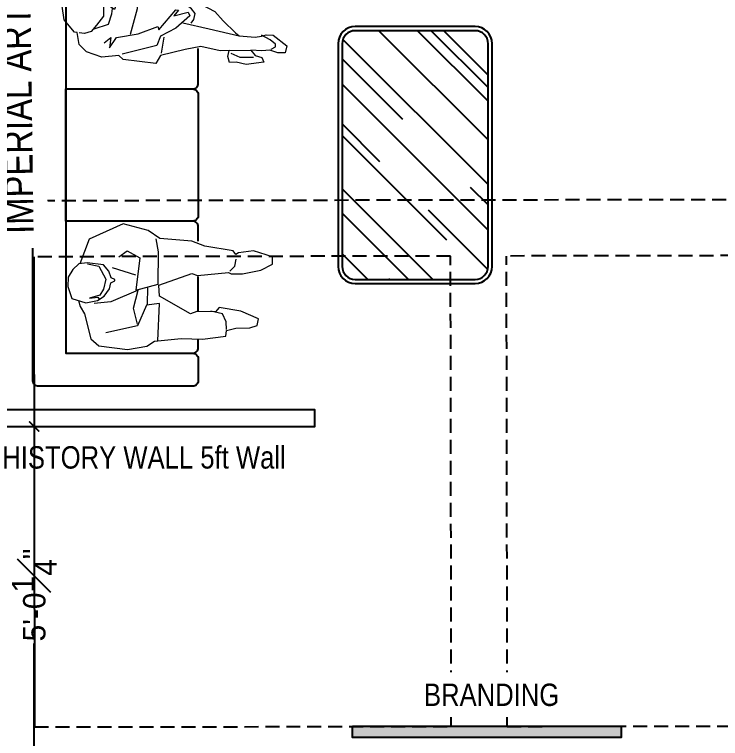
# Model space of a CAD drawing. Header units: inches. Extents: x -137722 to 81594, y -22256 to -1207.
# Drawn here: x -65981 to -65854.8, y -7632.3 to -7502.9 of the extents above; entities that cross this region are included whole.
import ezdxf

# ---------------------------------------------------------------- set-up
doc = ezdxf.new("R2010")
doc.units = ezdxf.units.IN
doc.header["$LTSCALE"] = 0.05
doc.header["$MEASUREMENT"] = 0
doc.header["$PDMODE"] = 3
doc.header["$PDSIZE"] = -4
doc.linetypes.add('A2-XREF-115_FURN$0$HIDDEN', pattern=[0.375, 0.25, -0.125])
doc.linetypes.add('DASHED2', pattern=[0.375, 0.25, -0.125])
doc.layers.get('Defpoints').update_dxf_attribs({"linetype": 'DASHED2'})
for name, color, linetype in [('00 floor', 7, 'Continuous'), ('beam', 7, 'Continuous'), ('Civil Dimension - Text', 7, 'Continuous'), ('text', 176, 'Continuous')]:
    doc.layers.add(name, color=color, linetype=linetype)
doc.layers.add('A-FURNITURE', color=230, linetype='Continuous', lineweight=13, transparency=0.1)
doc.layers.add('A-PEOPLE', color=12, linetype='Continuous', lineweight=20)
doc.styles.add('4MMOF3-8', font='ARIALN.TTF', dxfattribs={"height": 5.12})
doc.styles.add('9-128OF1-4', font='stylu.ttf')
doc.dimstyles.new('DIM 1-4', dxfattribs={"dimtxt": 3.0792, "dimasz": 1.82, "dimexe": 1.82, "dimexo": 0, "dimgap": 0.09, "dimtad": 0, "dimzin": 0, "dimdsep": 46, "dimlunit": 4, "dimtxsty": '9-128OF1-4', "dimblk": 'ARCHTICK', "dimcen": 1.8125, "dimdle": 1.82, "dimclrd": 8, "dimclre": 8, "dimadec": 0, "dimazin": 0, "dimtfac": 1, "dimtofl": 0, "dimtmove": 0, "dimatfit": 3, "dimldrblk": 'OPEN90', "dimfxl": 1, "dimtolj": 1, "dimtzin": 0, "dimlwd": -1, "dimarcsym": 0})

# ---------------------------------------------------------------- blocks, each defined once
blk = doc.blocks.new('A$C9f012d1b')
at = {"layer": 'A-PEOPLE', "color": 1, "lineweight": 0}
blk.add_lwpolyline([(736, 178.3), (755, 203.6), (786.5, 212), (794.9, 233), (715, 243.5), (668.7, 233), (639.3, 235.1), (630.9, 207.8), (637.2, 180.4), (597.2, 182.6), (508.9, 161.5), (437.4, 176.3), (326, 203.6), (305, 239.4), (155.7, 220.5), (136.7, 203.7), (58.9, 210), (-10.5, 186.9), (-44.1, 153.2), (-52.5, 98.6), (-65.2, 96.5), (-111.4, 41.8), (-119.8, -21.3), (-77.8, -82.3), (0, -99.1), (14.7, -115.9), (39.9, -183.2), (227.1, -231.6), (378.5, -120.2), (370.1, -103.4), (473.1, -63.4), (471, -50.8), (572, 3.8), (609.8, 45.9), (666.6, 100.5), (683.4, 113.2), (754.9, 119.4), (784.4, 115.2), (805.4, 108.9), (837, 111), (900, 159.4), (891.6, 190.9), (858, 190.9), (822.2, 178.3), (786.5, 182.5)], close=True, dxfattribs=at)
for points in [[(69.4, 144.8), (101, 121.7), (94.7, 167.9), (126.2, 121.7), (225, 104.8), (313.3, 71.2), (317.6, 85.9), (395.3, -4.6), (408, -2.5), (386.9, 22.8), (452.1, 6), (458.4, 22.8), (395.4, 79.6), (326, 115.3), (309.2, 157.4), (151.5, 197.4)], [(645.6, 193.1), (685.6, 209.9), (748.7, 209.9)], [(330.2, 193.1), (342.8, 119.5)], [(637.2, 180.4), (736, 178.3)], [(828.6, 174.1), (847.5, 163.6), (847.5, 151), (824.3, 132.1), (784.4, 111)], [(4.2, -107.5), (65.2, -120.1), (115.7, -90.7), (128.3, -40.3), (117.8, -6.6), (79.9, -29.7), (67.3, -19.2), (67.3, 24.9), (35.8, 64.9), (10.5, 94.3), (-18.9, 102.8), (-44.1, 100.7)], [(189.3, 106.9), (220.8, -10.8), (229.2, -90.7), (185, -109.7), (132.5, -109.6), (204, -145.4), (281.8, -122.3), (338.6, -67.6), (355.4, -90.8)], [(426.9, 54.3), (546.8, 81.6), (683.4, 113.2)], [(25.3, 81.7), (90.4, 60.7), (105.2, 14.4), (107.3, -10.8)], [(464.7, 56.4), (477.4, 39.6), (483.7, 12.3), (466.8, -8.8), (450, -21.4), (477.3, -25.6), (481.6, -34), (437.4, -44.5), (368, -90.8)], [(344.9, -73.9), (380.6, -23.5)], [(229.2, -90.7), (279.7, -118.1)]]:
    blk.add_lwpolyline(points, dxfattribs=at)
blk = doc.blocks.new('A$C7cb9e3b1')
at = {"layer": 'A-FURNITURE', "color": 1, "lineweight": 0}
blk.add_lwpolyline([(256.5, -270.3), (254.4, -270.3)], dxfattribs=at)
at = {"layer": 'A-PEOPLE', "color": 1, "lineweight": 0}
for points in [[(-45, -365.8), (-71.6, -358.5), (-105.2, -339.6), (-218.7, -310.1), (-250.3, -274.4), (-267.1, -144), (-252.3, -55.7), (-229.2, -22), (-216.6, 99.9), (-220.8, 196.7), (-206, 301.8), (-180.8, 306), (-170.3, 348), (-168.1, 411.1), (-157.6, 444.8), (-128.2, 451.1), (-92.5, 371.2), (-75.7, 272.3), (-96.7, 255.5), (-94.6, 171.4), (-105.1, 142), (-25.2, 1.1), (25.2, -1.1), (77.8, 148.2), (69.4, 173.5), (82.1, 314.4), (75.8, 327), (75.8, 377.4), (92.6, 461.5), (120, 514.1), (153.6, 514.1), (180.9, 427.9), (172.5, 360.6), (164.1, 348), (180.9, 335.4), (201.9, 207.1), (225, 148.2), (237.6, 3.1), (273.4, -49.5), (302.8, -163), (233.4, -318.6), (121.9, -360.7)], [(88.4, 320.7), (111.5, 343.8), (143.1, 350.1)], [(-176.6, 306), (-140.8, 303.9), (-105.1, 287.1), (-92.5, 234.5)], [(-227.6, -6), (-58.9, 1.1), (-65.2, -57.8), (-159.8, -97.8), (-191.4, -242.8)], [(153.5, -184), (180.8, -146.2), (149.3, -87.3), (2.1, -106.2), (29.4, -5.3), (176.6, -3.2), (235.5, -13.7)], [(-64.8, -53.9), (17, -51)], [(-151.4, -97.8), (-79.9, -116.7), (2.1, -95.7), (-50.5, -219.7), (-58.9, -295.4)], [(105.1, -213.5), (71.5, -108.3)], [(121.9, -324.9), (111.4, -274.4), (52.5, -242.9), (6.3, -253.4), (-21.1, -270.2), (-33.7, -316.5), (-29.5, -278.6), (-37.9, -272.3)]]:
    blk.add_lwpolyline(points, dxfattribs=at)
blk.add_lwpolyline([(117.7, -253.4), (126.1, -327), (121.9, -364.9), (96.7, -392.2), (60.9, -413.2), (18.8, -415.3), (-35.8, -396.4), (-54.7, -333.3), (-44.2, -280.7), (-25.3, -249.2), (8.4, -226.1), (35.7, -219.7), (44.1, -200.8), (50.4, -200.8), (58.8, -217.7), (88.3, -228.2)], close=True, dxfattribs=at)
blk = doc.blocks.new('A$C63D16C82')
at = {"color": 11}
blk.add_lwpolyline([(-25, 750), (-725, 750, 0.414214), (-750, 725), (-750, 625, 0.414214), (-725, 600), (-150, 600), (-150, -1200), (-725, -1200, 0.414214), (-750, -1225), (-750, -1325, 0.414214), (-725, -1350), (-25, -1350, 0.414214), (0, -1325), (0, 725, 0.414214)], format="xyb", close=True, dxfattribs=at)
at = {"color": 6}
for points in [[(-750, 403.4), (-750, 575, -0.414214), (-725, 600), (-150, 600), (-150, 0), (-725, 0, -0.414214), (-750, 25), (-750, 183.7)], [(-750, -691.4), (-750, -625, -0.414214), (-725, -600), (-150, -600), (-150, -1200), (-725, -1200, -0.414214), (-750, -1175), (-750, -1136.3)]]:
    blk.add_lwpolyline(points, format="xyb", dxfattribs=at)
blk.add_lwpolyline([(-725, -600), (-150, -600), (-150, 0), (-725, 0, 0.414214), (-750, -25), (-750, -575, 0.414214)], format="xyb", close=True, dxfattribs=at)
blk.add_lwpolyline([(-750, -1011.3), (-750, -851.2)], dxfattribs=at)
at = {"color": 161, "lineweight": -3}
for name, p, rotation in [('A$C9f012d1b', (-253.3, 355.1), 180.0000000000001), ('A$C7cb9e3b1', (-573.3, -915.9), 90.00000000000001)]:
    blk.add_blockref(name, p, dxfattribs=dict(at, rotation=rotation))
blk = doc.blocks.new('_ArchTick')
at = {"color": 0, "const_width": 0.15}
blk.add_lwpolyline([(-0.5, -0.5), (0.5, 0.5)], dxfattribs=at)
blk = doc.blocks.new('*D153')
at = {"layer": 'Civil Dimension - Text', "color": 8, "ltscale": 50, "transparency": 16777216}
for p, q in [((-65977.46, -7574.71), (-65977.46, -7597.97)), ((-65977.46, -7638.6), (-65977.46, -7615.33))]:
    blk.add_line(p, q, dxfattribs=at)
at = {"layer": 'Civil Dimension - Text', "color": 8, "lineweight": -2, "ltscale": 50, "transparency": 16777216}
for p, q in [((-65987.28, -7576.53), (-65975.64, -7576.53)), ((-65988.78, -7636.78), (-65975.64, -7636.78))]:
    blk.add_line(p, q, dxfattribs=at)
at = {"layer": 'Defpoints', "color": 0, "ltscale": 50, "transparency": 16777216}
for p in [(-65987.28, -7576.53), (-65977.46, -7576.53), (-65988.78, -7636.78)]:
    blk.add_point(p, dxfattribs=at)
at = {"layer": 'Civil Dimension - Text', "color": 8, "ltscale": 50, "transparency": 16777216, "xscale": 1.82, "yscale": 1.82, "zscale": 1.82}
for p, rotation in [((-65977.46, -7576.53), 90), ((-65977.46, -7636.78), 270)]:
    blk.add_blockref('_ArchTick', p, dxfattribs=dict(at, rotation=rotation))
at = {"layer": 'Civil Dimension - Text', "color": 0, "ltscale": 50, "transparency": 16777216, "insert": (-65977.46, -7606.65), "char_height": 4, "attachment_point": 5, "rotation": 90, "style": '9-128OF1-4'}
blk.add_mtext('\\A1;5\'-0{\\H1x;\\S1#4;}"', dxfattribs=at)
blk = doc.blocks.new('_Open90')
at = {"color": 0, "linetype": 'ByBlock', "lineweight": -2}
for p, q in [((0, 0), (-1, 0)), ((-0.5, 0.5), (0, 0)), ((0, 0), (-0.5, -0.5))]:
    blk.add_line(p, q, dxfattribs=at)

msp = doc.modelspace()

# ---------------------------------------------------------------- hatches: boundary and pattern name
at = {"lineweight": -3}
h = msp.add_hatch(dxfattribs=at)
h.set_pattern_fill('AR-RROOF', color=8, scale=12.24812, angle=225)
h.set_pattern_definition([(315, (-65701.141, -7537.981), (27.7143, -10.3929), [183.7218, -24.4962, 61.2406, -12.248]), (315, (-65685.292, -7545.17), (2.858, 20.1795), [36.7444, -4.042, 73.4887, -9.186]), (315, (-65689.449, -7534.95), (50.83848, -39.2331), [97.985, -17.1474, 48.9925, -12.2481])])
h.paths.add_polyline_path([(-65922.4362, -7508.0862), (-65922.4362, -7547.8926, 0.41421356), (-65920.1091, -7550.2197), (-65898.6749, -7550.2197, 0.41421356), (-65896.3477, -7547.8926), (-65896.3477, -7508.0862, 0.41421356), (-65898.6749, -7505.7591), (-65920.1091, -7505.7591, 0.41421356)])
at = {"layer": '00 floor', "true_color": 0xb3691e}
h = msp.add_hatch(color=32, dxfattribs=at)
h.dxf.hatch_style = 1
h.paths.add_polyline_path([(-65920.5928, -7630.1152), (-65920.5928, -7632.1152), (-65872.5928, -7632.1152), (-65872.5928, -7630.1152)])

# ---------------------------------------------------------------- linework, layer by layer
at = {"color": 6, "ltscale": 40}
msp.add_lwpolyline([(-65923.1711, -7508.0862), (-65923.1711, -7547.8926, 0.41421356), (-65920.1091, -7550.9546), (-65898.6749, -7550.9546, 0.41421356), (-65895.6129, -7547.8926), (-65895.6129, -7508.0862, 0.41421356), (-65898.6749, -7505.0242), (-65920.1091, -7505.0242, 0.41421356)], format="xyb", close=True, dxfattribs=at)
at = {"color": 1, "ltscale": 40}
msp.add_lwpolyline([(-65922.4362, -7508.0862), (-65922.4362, -7547.8926, 0.41421356), (-65920.1091, -7550.2197), (-65898.6749, -7550.2197, 0.41421356), (-65896.3477, -7547.8926), (-65896.3477, -7508.0862, 0.41421356), (-65898.6749, -7505.7591), (-65920.1091, -7505.7591, 0.41421356)], format="xyb", close=True, dxfattribs=at)
at = {"layer": '00 floor'}
for points in [[(-65987.2831, -7576.5255), (-65927.2831, -7576.5255), (-65927.2831, -7573.5255), (-65987.2831, -7573.5255)], [(-65920.5928, -7630.1152), (-65872.5928, -7630.1152), (-65872.5928, -7632.1152), (-65920.5928, -7632.1152)]]:
    msp.add_lwpolyline(points, close=True, dxfattribs=at)
at = {"layer": 'beam', "color": 253, "ltscale": 15}
msp.add_line((-65977.6581, -7465.5255), (-65977.5444, -7536.1765), dxfattribs=at)
at = {"layer": 'beam', "color": 9, "linetype": 'A2-XREF-115_FURN$0$HIDDEN', "ltscale": 200, "true_color": 0xc7c8ca}
for p, q in [((-65786.2831, -7535.8687), (-65977.5444, -7536.1765)), ((-65903.0547, -7546.0566), (-65977.5283, -7546.1765)), ((-65902.9194, -7630.1487), (-65903.0547, -7546.0566)), ((-65818.5811, -7545.9207), (-65893.0547, -7546.0405)), ((-65892.9194, -7630.1377), (-65893.0547, -7546.0405)), ((-65977.4055, -7630.231), (-65902.9194, -7630.1487)), ((-65892.9194, -7630.1377), (-65818.4457, -7630.0554))]:
    msp.add_line(p, q, dxfattribs=at)
at = {"layer": 'beam', "color": 9, "ltscale": 15, "true_color": 0xc7c8ca}
msp.add_line((-65977.5283, -7546.1765), (-65977.3931, -7630.231), dxfattribs=at)

# ---------------------------------------------------------------- block references
at = {"xscale": -0.03937, "yscale": 0.03937, "zscale": 0.03937}
msp.add_blockref('A$C63D16C82', (-65977.6961, -7516.1784), dxfattribs=at)

# ---------------------------------------------------------------- texts
at = {"layer": 'text', "ltscale": 50, "insert": (-65975.2154, -7700.4439), "char_height": 5.12, "width": 66.281096, "attachment_point": 4, "rotation": 90, "style": '4MMOF3-8', "bg_fill": 2}
msp.add_mtext('\\pi6.65171;TERRAZZO STONE \\P\\pi27.33078;ART', dxfattribs=at)

# ---------------------------------------------------------------- next in the draw order: texts
at = {"layer": 'text', "ltscale": 50, "insert": (-65980.1332, -7542.094), "char_height": 5.12, "width": 66.281096, "attachment_point": 4, "rotation": 90.748841, "style": '4MMOF3-8', "bg_fill": 2}
msp.add_mtext('IMPERIAL ART', dxfattribs=at)
at = {"layer": 'text', "ltscale": 50, "char_height": 4, "width": 101.801618, "attachment_point": 4, "style": '4MMOF3-8', "bg_fill": 2}
for s, insert in [('\\pi25.90763;HISTORY WALL 5ft Wall', (-66009.0775, -7582.0714)), ('\\pi39.11909;BRANDING', (-65946.9218, -7624.518))]:
    msp.add_mtext(s, dxfattribs=dict(at, insert=insert))

# ---------------------------------------------------------------- next in the draw order: dimensions: what is measured, and where the dimension line sits
at = {"layer": 'Civil Dimension - Text', "ltscale": 50}
dim = msp.add_linear_dim(base=(-65977.4607, -7576.5255), p1=(-65988.7831, -7636.7755), p2=(-65987.2831, -7576.5255), angle=90, dimstyle='DIM 1-4', override={"dimtxt": 4, "dimdec": 3, "dimtdec": 3, "dimtmove": 1, "dimfxl": 0, "dimfrac": 1, "dimarcsym": 1}, dxfattribs=at)
dim.commit()
dim.dimension.update_dxf_attribs({"geometry": '*D153', "text_midpoint": (-65977.4607, -7606.6505)})

doc.saveas('drawing.dxf')
